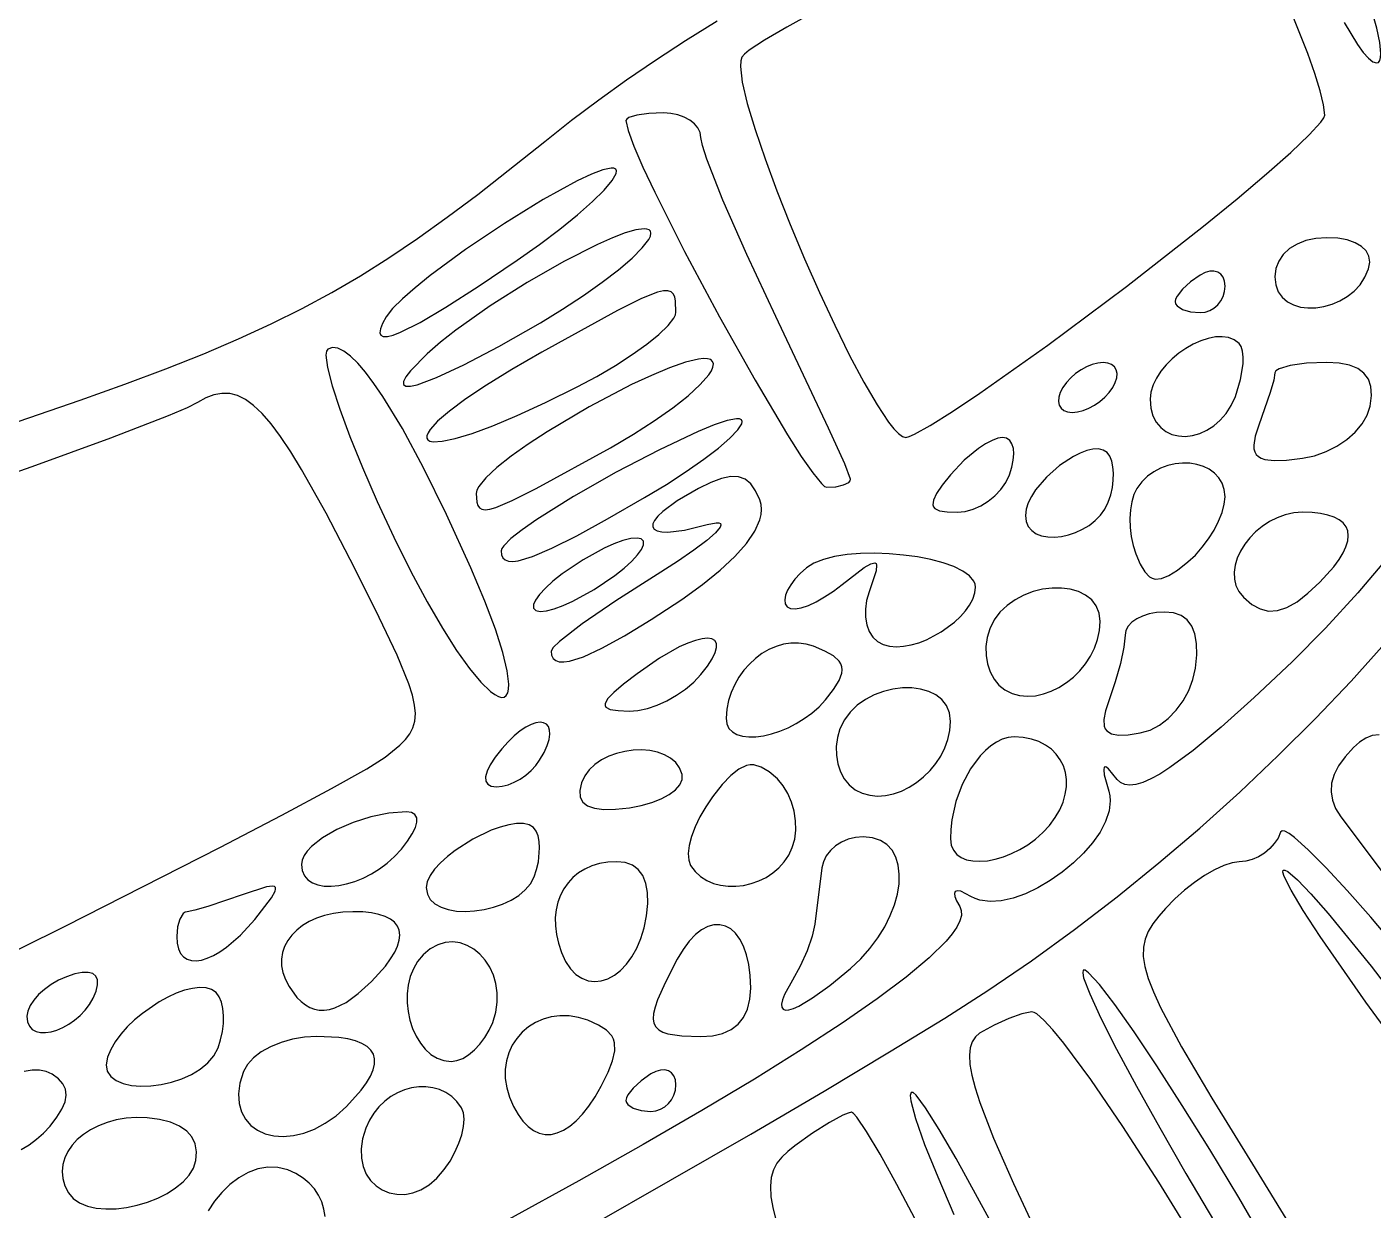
# Model space of a CAD drawing. Header units: millimetres. Extents: x -4.58 to 1.11, y 0.34 to 8.32.
# Drawn here: x -2.756 to -2.156, y 5.401 to 5.927 of the extents above; entities that cross this region are included whole.
import ezdxf

# ---------------------------------------------------------------- set-up
doc = ezdxf.new("R2010")
doc.units = ezdxf.units.MM

msp = doc.modelspace()

# ---------------------------------------------------------------- linework, layer by layer
at = {"flags": 128}
for points in [[(-2.404953, 5.933861), (-2.417344, 5.927047), (-2.427182, 5.921267), (-2.43398, 5.916757), (-2.436086, 5.915051), (-2.43725, 5.91375), (-2.437826, 5.912061), (-2.437983, 5.909594), (-2.437134, 5.902547), (-2.434893, 5.893046), (-2.431445, 5.881525), (-2.42698, 5.86842), (-2.421684, 5.854169), (-2.415746, 5.839206), (-2.409352, 5.823967), (-2.402692, 5.808889), (-2.395953, 5.794407), (-2.389321, 5.780957), (-2.382986, 5.768975), (-2.377135, 5.758897), (-2.371955, 5.751158), (-2.369676, 5.748303), (-2.367635, 5.746196), (-2.365855, 5.744891), (-2.364361, 5.744444), (-2.362872, 5.744793), (-2.360527, 5.745815), (-2.353469, 5.749744), (-2.343591, 5.755955), (-2.331297, 5.764174), (-2.30107, 5.78553), (-2.266014, 5.811611)], [(-2.266014, 5.811611), (-2.231754, 5.838405), (-2.21677, 5.850654), (-2.203698, 5.86172), (-2.192901, 5.871292), (-2.18474, 5.879054), (-2.179579, 5.884696), (-2.178236, 5.886623), (-2.177778, 5.887903), (-2.178318, 5.892479), (-2.179854, 5.89876), (-2.182257, 5.906468), (-2.185402, 5.915328), (-2.193405, 5.935401)], [(-2.169153, 5.929184), (-2.163274, 5.919361), (-2.160709, 5.915813), (-2.15842, 5.913228), (-2.156427, 5.911647), (-2.15475, 5.911111), (-2.153897, 5.911385), (-2.153298, 5.912188), (-2.152945, 5.913494), (-2.152832, 5.915276), (-2.1533, 5.920157), (-2.154648, 5.926615), (-2.156821, 5.934433)], [(-2.777778, 5.745236), (-2.73189, 5.760951), (-2.711932, 5.768124), (-2.693667, 5.774996), (-2.676871, 5.781682), (-2.66132, 5.788298), (-2.64679, 5.79496), (-2.633057, 5.801785), (-2.619899, 5.808887), (-2.60709, 5.816383), (-2.594407, 5.824389), (-2.581627, 5.833021), (-2.568526, 5.842395), (-2.554879, 5.852626), (-2.525056, 5.876125), (-2.513083, 5.88558), (-2.500985, 5.894719), (-2.48861, 5.903626), (-2.475803, 5.912384), (-2.462413, 5.921079), (-2.448286, 5.929793)], [(-2.388889, 5.725806), (-2.391519, 5.732628), (-2.398681, 5.748554), (-2.422222, 5.798208), (-2.435165, 5.825788), (-2.445764, 5.850014), (-2.452925, 5.868271), (-2.454875, 5.874344), (-2.455556, 5.877944), (-2.455896, 5.880141), (-2.456871, 5.882192), (-2.458412, 5.88405), (-2.460451, 5.885672), (-2.46292, 5.887012), (-2.465751, 5.888025), (-2.468874, 5.888665), (-2.472222, 5.888889), (-2.478694, 5.888616), (-2.483993, 5.887875), (-2.487574, 5.88678), (-2.488549, 5.886135), (-2.488889, 5.885444), (-2.487976, 5.881119), (-2.485389, 5.874088), (-2.481352, 5.864765), (-2.47609, 5.85356), (-2.462797, 5.827153), (-2.447312, 5.798161), (-2.43144, 5.769879), (-2.416983, 5.745599), (-2.410848, 5.735989), (-2.405744, 5.728615), (-2.401895, 5.723889), (-2.400512, 5.722648), (-2.399528, 5.722222), (-2.395399, 5.722505), (-2.392016, 5.723274), (-2.389729, 5.724414), (-2.389106, 5.725085), (-2.388889, 5.725806)], [(-2.537333, 5.823292), (-2.527414, 5.830326), (-2.518402, 5.837132), (-2.510476, 5.843542), (-2.503818, 5.849391), (-2.498607, 5.85451), (-2.495023, 5.858735), (-2.493247, 5.861898), (-2.493093, 5.86303), (-2.493458, 5.863833), (-2.49427, 5.864241), (-2.495518, 5.864308), (-2.499206, 5.863494), (-2.504299, 5.861537), (-2.51057, 5.858582), (-2.525743, 5.850261), (-2.542922, 5.839691), (-2.5603, 5.828034), (-2.576074, 5.816451), (-2.582794, 5.81105), (-2.588436, 5.806103), (-2.592775, 5.801756), (-2.595583, 5.798153), (-2.597259, 5.795178), (-2.598232, 5.792807), (-2.598501, 5.791039), (-2.598066, 5.789876), (-2.596924, 5.789317), (-2.595074, 5.789365), (-2.592515, 5.790019), (-2.589245, 5.79128), (-2.580567, 5.795624), (-2.569031, 5.802405), (-2.554623, 5.811625), (-2.537333, 5.823292)], [(-2.526972, 5.7955), (-2.51709, 5.801512), (-2.507872, 5.807555), (-2.499517, 5.813465), (-2.492229, 5.819078), (-2.486209, 5.824231), (-2.48166, 5.82876), (-2.478782, 5.832501), (-2.478033, 5.834026), (-2.477778, 5.835292), (-2.47798, 5.836198), (-2.478573, 5.836829), (-2.479536, 5.837194), (-2.48085, 5.837305), (-2.484447, 5.836808), (-2.489201, 5.835426), (-2.49495, 5.833245), (-2.501531, 5.830354), (-2.51654, 5.82279), (-2.532928, 5.813434), (-2.549397, 5.802985), (-2.564646, 5.792144), (-2.571406, 5.786795), (-2.577375, 5.781611), (-2.584812, 5.774111), (-2.58689, 5.771398), (-2.587908, 5.769365), (-2.587893, 5.768007), (-2.58687, 5.767315), (-2.584867, 5.767284), (-2.581908, 5.767905), (-2.573229, 5.771075), (-2.561041, 5.776769), (-2.545553, 5.78493), (-2.526972, 5.7955)], [(-2.158333, 5.819444), (-2.157791, 5.822378), (-2.158169, 5.825048), (-2.159417, 5.827416), (-2.161481, 5.829441), (-2.164308, 5.831085), (-2.167847, 5.832308), (-2.172044, 5.83307), (-2.176847, 5.833333), (-2.181762, 5.833005), (-2.186225, 5.83205), (-2.190173, 5.830518), (-2.193543, 5.828455), (-2.196274, 5.825909), (-2.198302, 5.822927), (-2.199565, 5.819557), (-2.2, 5.815847), (-2.199609, 5.812292), (-2.198497, 5.809278), (-2.196755, 5.806796), (-2.194474, 5.804839), (-2.191746, 5.803399), (-2.188662, 5.802469), (-2.185314, 5.80204), (-2.181792, 5.802104), (-2.178188, 5.802654), (-2.174593, 5.803682), (-2.171099, 5.80518), (-2.167797, 5.80714), (-2.164778, 5.809554), (-2.162133, 5.812415), (-2.159955, 5.815714), (-2.158333, 5.819444)], [(-2.222222, 5.811764), (-2.222449, 5.813988), (-2.223099, 5.815792), (-2.224127, 5.817155), (-2.225486, 5.818059), (-2.227132, 5.818482), (-2.229019, 5.818405), (-2.231101, 5.817806), (-2.233333, 5.816667), (-2.237648, 5.813612), (-2.241181, 5.810372), (-2.243568, 5.807335), (-2.244218, 5.806014), (-2.244444, 5.804889), (-2.244218, 5.803905), (-2.243568, 5.802988), (-2.241181, 5.801434), (-2.237648, 5.800385), (-2.233333, 5.8), (-2.231101, 5.80024), (-2.229019, 5.800928), (-2.227132, 5.802016), (-2.225486, 5.803455), (-2.224127, 5.805197), (-2.223099, 5.807195), (-2.222449, 5.8094), (-2.222222, 5.811764)], [(-2.510667, 5.766889), (-2.50183, 5.771621), (-2.493585, 5.776464), (-2.486112, 5.781283), (-2.479594, 5.785941), (-2.474209, 5.7903), (-2.470139, 5.794225), (-2.467565, 5.797578), (-2.466895, 5.798997), (-2.466667, 5.800222), (-2.466856, 5.80511), (-2.467213, 5.806947), (-2.46785, 5.808346), (-2.468847, 5.809284), (-2.470284, 5.809738), (-2.472241, 5.809683), (-2.474797, 5.809095), (-2.482025, 5.806229), (-2.492606, 5.800947), (-2.526375, 5.782375), (-2.539727, 5.774684), (-2.551004, 5.767728), (-2.560242, 5.761542), (-2.567475, 5.75616), (-2.572739, 5.751617), (-2.576068, 5.747948), (-2.577018, 5.746451), (-2.577497, 5.745186), (-2.577511, 5.744156), (-2.577063, 5.743366), (-2.576157, 5.742821), (-2.574798, 5.742524), (-2.570739, 5.742693), (-2.564921, 5.743909), (-2.557379, 5.746205), (-2.548147, 5.749617), (-2.537261, 5.754178), (-2.524756, 5.759924), (-2.510667, 5.766889)], [(-2.217597, 5.762694), (-2.215294, 5.770206), (-2.214212, 5.77716), (-2.214146, 5.780185), (-2.214406, 5.78278), (-2.214998, 5.784848), (-2.215931, 5.786292), (-2.218078, 5.7879), (-2.2206, 5.788881), (-2.223425, 5.789277), (-2.226481, 5.789134), (-2.2297, 5.788496), (-2.233009, 5.787406), (-2.236339, 5.78591), (-2.239618, 5.784052), (-2.242776, 5.781876), (-2.245743, 5.779426), (-2.248446, 5.776746), (-2.250817, 5.773882), (-2.252784, 5.770876), (-2.254277, 5.767774), (-2.255224, 5.76462), (-2.255556, 5.761458), (-2.255226, 5.75747), (-2.254287, 5.754035), (-2.25281, 5.75115), (-2.250867, 5.748814), (-2.248531, 5.747023), (-2.245874, 5.745776), (-2.24297, 5.745071), (-2.239889, 5.744905), (-2.236705, 5.745275), (-2.233489, 5.746179), (-2.230315, 5.747615), (-2.227255, 5.749581), (-2.22438, 5.752075), (-2.221764, 5.755093), (-2.219479, 5.758633), (-2.217597, 5.762694)], [(-2.557944, 5.686319), (-2.568786, 5.710107), (-2.578982, 5.730849), (-2.588444, 5.748408), (-2.597082, 5.762648), (-2.601064, 5.76848), (-2.604807, 5.773432), (-2.6083, 5.777487), (-2.611532, 5.780626), (-2.614492, 5.782834), (-2.617168, 5.784092), (-2.619549, 5.784385), (-2.621625, 5.783694), (-2.622254, 5.782779), (-2.622483, 5.781089), (-2.621804, 5.775554), (-2.61971, 5.767432), (-2.616321, 5.757068), (-2.611758, 5.744804), (-2.606143, 5.730985), (-2.599595, 5.715955), (-2.592236, 5.700056), (-2.58467, 5.684759), (-2.577435, 5.67123), (-2.570614, 5.659503), (-2.564292, 5.64961), (-2.558553, 5.641587), (-2.553481, 5.635466), (-2.54916, 5.631282), (-2.547307, 5.629927), (-2.545674, 5.629068), (-2.54427, 5.62871), (-2.543107, 5.628857), (-2.542195, 5.629514), (-2.541544, 5.630684), (-2.541164, 5.632372), (-2.541068, 5.634582), (-2.541763, 5.640585), (-2.543715, 5.648726), (-2.547006, 5.65904), (-2.551721, 5.67156), (-2.557944, 5.686319)], [(-2.495792, 5.739861), (-2.48558, 5.745836), (-2.476288, 5.751789), (-2.468102, 5.757565), (-2.46121, 5.763005), (-2.455797, 5.767953), (-2.452051, 5.77225), (-2.450862, 5.774105), (-2.450159, 5.775739), (-2.449965, 5.777132), (-2.450306, 5.778264), (-2.451172, 5.779049), (-2.452545, 5.77947), (-2.454389, 5.779545), (-2.45667, 5.779295), (-2.462401, 5.777897), (-2.469458, 5.775432), (-2.47756, 5.772055), (-2.486427, 5.767925), (-2.505337, 5.758024), (-2.523946, 5.746982), (-2.532437, 5.741424), (-2.540013, 5.736049), (-2.546392, 5.731014), (-2.551296, 5.726476), (-2.554444, 5.72259), (-2.555272, 5.720941), (-2.555556, 5.719514), (-2.555301, 5.715559), (-2.554874, 5.714116), (-2.554149, 5.713064), (-2.553055, 5.712427), (-2.551518, 5.712229), (-2.549465, 5.712495), (-2.546825, 5.71325), (-2.539488, 5.716326), (-2.528925, 5.721655), (-2.495792, 5.739861)], [(-2.272222, 5.766667), (-2.27107, 5.768899), (-2.270433, 5.770981), (-2.270295, 5.772868), (-2.270639, 5.774514), (-2.271446, 5.775873), (-2.272699, 5.776901), (-2.27438, 5.777551), (-2.276472, 5.777778), (-2.278844, 5.777551), (-2.281327, 5.776901), (-2.283848, 5.775873), (-2.286333, 5.774514), (-2.288709, 5.772868), (-2.290902, 5.770981), (-2.292838, 5.768899), (-2.294444, 5.766667), (-2.295597, 5.764435), (-2.296234, 5.762352), (-2.296371, 5.760465), (-2.296028, 5.758819), (-2.295221, 5.75746), (-2.293968, 5.756432), (-2.292287, 5.755782), (-2.290194, 5.755556), (-2.287823, 5.755782), (-2.285339, 5.756432), (-2.282818, 5.75746), (-2.280333, 5.758819), (-2.277958, 5.760465), (-2.275765, 5.762352), (-2.273828, 5.764435), (-2.272222, 5.766667)], [(-2.157625, 5.758333), (-2.157068, 5.763033), (-2.157326, 5.767049), (-2.158415, 5.7704), (-2.160354, 5.773102), (-2.16316, 5.775174), (-2.166852, 5.776632), (-2.171445, 5.777494), (-2.176958, 5.777778), (-2.185908, 5.77741), (-2.193234, 5.77641), (-2.198183, 5.77493), (-2.19953, 5.774059), (-2.2, 5.773125), (-2.200563, 5.769856), (-2.202094, 5.764392), (-2.207125, 5.749931), (-2.20876, 5.74497), (-2.209403, 5.741025), (-2.209326, 5.739414), (-2.20897, 5.738033), (-2.208325, 5.736874), (-2.20738, 5.735929), (-2.206125, 5.73519), (-2.20455, 5.73465), (-2.200396, 5.734132), (-2.194838, 5.734311), (-2.187792, 5.735125), (-2.1824, 5.736278), (-2.177225, 5.73812), (-2.172389, 5.740558), (-2.168016, 5.743495), (-2.164229, 5.746836), (-2.161153, 5.750486), (-2.15891, 5.754351), (-2.157625, 5.758333)], [(-2.817972, 5.4875), (-2.738178, 5.527058), (-2.669734, 5.561852), (-2.642045, 5.576288), (-2.619923, 5.588123), (-2.604281, 5.596887), (-2.596028, 5.602111), (-2.589554, 5.607457), (-2.587078, 5.609972), (-2.585133, 5.612526), (-2.583737, 5.615229), (-2.582908, 5.61819), (-2.582663, 5.621519), (-2.583019, 5.625325), (-2.583995, 5.629716), (-2.585609, 5.634802), (-2.590819, 5.647496), (-2.598791, 5.66428), (-2.609667, 5.686028), (-2.622411, 5.710659), (-2.633276, 5.730113), (-2.638118, 5.73802), (-2.642629, 5.74478), (-2.646854, 5.75044), (-2.65084, 5.75505), (-2.654633, 5.758658), (-2.658278, 5.761314), (-2.661822, 5.763064), (-2.665311, 5.763959), (-2.668791, 5.764048), (-2.672309, 5.763378), (-2.675909, 5.761998), (-2.679639, 5.759958), (-2.684301, 5.757641), (-2.692633, 5.754107), (-2.718437, 5.744094), (-2.753315, 5.731326), (-2.793528, 5.717208)], [(-2.480653, 5.717639), (-2.470917, 5.723538), (-2.462069, 5.729275), (-2.454284, 5.734707), (-2.44774, 5.739693), (-2.442613, 5.744089), (-2.439082, 5.747754), (-2.437324, 5.750545), (-2.437164, 5.751568), (-2.437514, 5.752319), (-2.438351, 5.752709), (-2.439708, 5.75276), (-2.443839, 5.751925), (-2.44962, 5.749971), (-2.456765, 5.747054), (-2.473996, 5.738961), (-2.49324, 5.728896), (-2.5122, 5.718112), (-2.528584, 5.707862), (-2.535093, 5.703329), (-2.540097, 5.699398), (-2.54331, 5.696227), (-2.544155, 5.694975), (-2.544444, 5.693972), (-2.544255, 5.692231), (-2.543669, 5.690878), (-2.542665, 5.689923), (-2.541217, 5.689373), (-2.539303, 5.689238), (-2.536898, 5.689527), (-2.530523, 5.69141), (-2.5219, 5.695092), (-2.510841, 5.700644), (-2.497155, 5.708136), (-2.480653, 5.717639)], [(-2.318208, 5.727778), (-2.317112, 5.731126), (-2.316462, 5.734249), (-2.316245, 5.73708), (-2.316448, 5.739549), (-2.317058, 5.741588), (-2.318064, 5.743129), (-2.319451, 5.744104), (-2.321208, 5.744444), (-2.323378, 5.744104), (-2.325948, 5.743129), (-2.328824, 5.741588), (-2.33191, 5.739549), (-2.338329, 5.734249), (-2.344444, 5.727778), (-2.348111, 5.723166), (-2.350653, 5.719449), (-2.352055, 5.716541), (-2.352302, 5.714356), (-2.351987, 5.713507), (-2.351378, 5.712807), (-2.349269, 5.711807), (-2.345958, 5.711271), (-2.341431, 5.711111), (-2.337921, 5.711451), (-2.334394, 5.712426), (-2.330944, 5.713968), (-2.327668, 5.716007), (-2.324661, 5.718476), (-2.322018, 5.721306), (-2.319836, 5.72443), (-2.318208, 5.727778)], [(-2.274181, 5.715569), (-2.273112, 5.718833), (-2.272373, 5.722136), (-2.271961, 5.725387), (-2.271875, 5.728497), (-2.272112, 5.731373), (-2.272669, 5.733925), (-2.273544, 5.736062), (-2.274736, 5.737694), (-2.276438, 5.738826), (-2.278552, 5.739315), (-2.281007, 5.739216), (-2.28373, 5.738586), (-2.28665, 5.737479), (-2.289694, 5.735952), (-2.295866, 5.731858), (-2.301671, 5.726746), (-2.306531, 5.721062), (-2.308427, 5.718143), (-2.30987, 5.715248), (-2.310789, 5.712432), (-2.311111, 5.70975), (-2.310768, 5.707009), (-2.30979, 5.70474), (-2.308259, 5.702932), (-2.306253, 5.701571), (-2.303852, 5.700646), (-2.301136, 5.700142), (-2.298185, 5.700049), (-2.295078, 5.700352), (-2.291895, 5.701041), (-2.288716, 5.702101), (-2.28562, 5.703521), (-2.282687, 5.705287), (-2.279997, 5.707388), (-2.27763, 5.70981), (-2.275664, 5.712542), (-2.274181, 5.715569)], [(-2.222222, 5.718028), (-2.222548, 5.721208), (-2.223478, 5.724024), (-2.224944, 5.72647), (-2.226878, 5.72854), (-2.22921, 5.730227), (-2.231871, 5.731525), (-2.234793, 5.732427), (-2.237906, 5.732927), (-2.241142, 5.733019), (-2.244432, 5.732695), (-2.247707, 5.73195), (-2.250898, 5.730778), (-2.253936, 5.729171), (-2.256752, 5.727123), (-2.259278, 5.724629), (-2.261444, 5.721681), (-2.262754, 5.718987), (-2.263712, 5.715789), (-2.264317, 5.712205), (-2.264566, 5.708354), (-2.264457, 5.704354), (-2.263987, 5.700325), (-2.263155, 5.696385), (-2.261958, 5.692653), (-2.259962, 5.688005), (-2.257939, 5.684592), (-2.255774, 5.682394), (-2.254601, 5.681744), (-2.253349, 5.681392), (-2.25055, 5.68157), (-2.247261, 5.682907), (-2.243366, 5.685385), (-2.23875, 5.688986), (-2.235432, 5.692057), (-2.232336, 5.695526), (-2.229529, 5.699272), (-2.22708, 5.703179), (-2.225057, 5.707126), (-2.223527, 5.710996), (-2.22256, 5.714669), (-2.222222, 5.718028)], [(-2.464083, 5.672347), (-2.454867, 5.678955), (-2.446977, 5.685335), (-2.440447, 5.691448), (-2.435307, 5.697252), (-2.43159, 5.702708), (-2.429327, 5.707775), (-2.428751, 5.71015), (-2.428551, 5.712414), (-2.428729, 5.71456), (-2.429292, 5.716583), (-2.431173, 5.720695), (-2.433323, 5.723781), (-2.435827, 5.725857), (-2.438771, 5.726938), (-2.442241, 5.727039), (-2.446323, 5.726177), (-2.451103, 5.724367), (-2.456667, 5.721625), (-2.466032, 5.716147), (-2.472516, 5.711388), (-2.474688, 5.709321), (-2.476152, 5.707485), (-2.476912, 5.705897), (-2.476972, 5.704575), (-2.476338, 5.703534), (-2.475012, 5.702794), (-2.472999, 5.70237), (-2.470303, 5.702279), (-2.462881, 5.703168), (-2.452778, 5.705597), (-2.44872, 5.706422), (-2.447497, 5.706377), (-2.446797, 5.706041), (-2.446608, 5.705426), (-2.446918, 5.704544), (-2.448993, 5.702021), (-2.45293, 5.698563), (-2.458637, 5.694261), (-2.466024, 5.689205), (-2.475, 5.683486), (-2.493336, 5.671762), (-2.508351, 5.661418), (-2.518496, 5.653578), (-2.521258, 5.650946), (-2.522222, 5.649361), (-2.521997, 5.647509), (-2.521319, 5.646095), (-2.520189, 5.645118), (-2.518607, 5.64458), (-2.516571, 5.644479), (-2.514081, 5.644816), (-2.507736, 5.646807), (-2.499569, 5.650554), (-2.489574, 5.656058), (-2.477747, 5.663322), (-2.464083, 5.672347)], [(-2.18, 5.68), (-2.1738, 5.68688), (-2.171477, 5.69004), (-2.169671, 5.693006), (-2.168379, 5.69577), (-2.167601, 5.698328), (-2.167333, 5.700671), (-2.167576, 5.702795), (-2.168328, 5.704693), (-2.169586, 5.706358), (-2.17135, 5.707784), (-2.173617, 5.708965), (-2.176387, 5.709894), (-2.179657, 5.710566), (-2.183427, 5.710974), (-2.187694, 5.711111), (-2.191606, 5.710823), (-2.195398, 5.709997), (-2.199032, 5.708687), (-2.202467, 5.706952), (-2.205666, 5.704846), (-2.208589, 5.702427), (-2.211197, 5.699749), (-2.213451, 5.69687), (-2.215312, 5.693845), (-2.21674, 5.69073), (-2.217697, 5.687582), (-2.218144, 5.684457), (-2.21804, 5.68141), (-2.217348, 5.678499), (-2.216028, 5.675779), (-2.214042, 5.673306), (-2.210335, 5.670131), (-2.206615, 5.668074), (-2.20281, 5.66715), (-2.198849, 5.667372), (-2.194659, 5.668753), (-2.190169, 5.671309), (-2.185306, 5.675054), (-2.18, 5.68)], [(-2.493792, 5.682972), (-2.489699, 5.686256), (-2.486345, 5.689334), (-2.48377, 5.692137), (-2.482014, 5.694597), (-2.481117, 5.696646), (-2.48112, 5.698214), (-2.482063, 5.699235), (-2.483986, 5.699639), (-2.48679, 5.699377), (-2.490257, 5.698489), (-2.49425, 5.697041), (-2.498632, 5.695097), (-2.508017, 5.689987), (-2.517319, 5.683681), (-2.521412, 5.680396), (-2.524766, 5.677319), (-2.527341, 5.674516), (-2.529097, 5.672056), (-2.529994, 5.670007), (-2.529991, 5.668438), (-2.529048, 5.667418), (-2.527125, 5.667014), (-2.524321, 5.667276), (-2.520854, 5.668164), (-2.516861, 5.669612), (-2.512479, 5.671556), (-2.503094, 5.676666), (-2.493792, 5.682972)], [(-2.149167, 5.691726), (-2.163038, 5.675319), (-2.177442, 5.659586), (-2.192333, 5.644611), (-2.209263, 5.628611), (-2.223907, 5.615467), (-2.236382, 5.6051), (-2.2468, 5.597434), (-2.251274, 5.59459), (-2.255277, 5.592392), (-2.258822, 5.590831), (-2.261925, 5.589896), (-2.2646, 5.589579), (-2.26686, 5.58987), (-2.26872, 5.590759), (-2.270194, 5.592236), (-2.274081, 5.596939), (-2.275285, 5.597785), (-2.275997, 5.597627), (-2.276217, 5.596464), (-2.275948, 5.594297), (-2.273944, 5.586944), (-2.273457, 5.584867), (-2.27328, 5.582711), (-2.273796, 5.57821), (-2.275369, 5.573535), (-2.277875, 5.568781), (-2.281188, 5.564045), (-2.285185, 5.559419), (-2.289741, 5.554999), (-2.294731, 5.55088), (-2.300031, 5.547157), (-2.305517, 5.543924), (-2.311064, 5.541277), (-2.316548, 5.53931), (-2.321844, 5.538117), (-2.326828, 5.537795), (-2.331375, 5.538437), (-2.333446, 5.53915), (-2.335361, 5.540139), (-2.339896, 5.542391), (-2.341372, 5.542645), (-2.342304, 5.542333), (-2.342678, 5.541467), (-2.34248, 5.540057), (-2.341699, 5.538115), (-2.340319, 5.535653), (-2.339612, 5.533798), (-2.339597, 5.531652), (-2.340272, 5.529216), (-2.341635, 5.526491), (-2.343683, 5.523479), (-2.346416, 5.520181), (-2.353922, 5.512733), (-2.364135, 5.504158), (-2.377037, 5.494469), (-2.39261, 5.483676), (-2.410837, 5.471792), (-2.431698, 5.458826), (-2.455177, 5.444791), (-2.481254, 5.429698), (-2.509913, 5.413559), (-2.541135, 5.396384)], [(-2.333333, 5.677833), (-2.333506, 5.679142), (-2.334013, 5.680405), (-2.335949, 5.682785), (-2.338987, 5.684957), (-2.342972, 5.686903), (-2.347752, 5.688606), (-2.35317, 5.690048), (-2.359074, 5.691213), (-2.365309, 5.692082), (-2.371721, 5.692638), (-2.378155, 5.692864), (-2.384457, 5.692743), (-2.390474, 5.692257), (-2.39605, 5.691389), (-2.401033, 5.690122), (-2.405266, 5.688438), (-2.408597, 5.686319), (-2.41133, 5.683853), (-2.41366, 5.681333), (-2.415552, 5.678831), (-2.41697, 5.676417), (-2.417881, 5.674162), (-2.418248, 5.672136), (-2.418035, 5.67041), (-2.417208, 5.669056), (-2.415704, 5.668255), (-2.413549, 5.668119), (-2.410846, 5.668606), (-2.407694, 5.669675), (-2.404197, 5.671287), (-2.400454, 5.673401), (-2.396568, 5.675976), (-2.392639, 5.678972), (-2.382861, 5.686497), (-2.379889, 5.688235), (-2.378075, 5.68859), (-2.377574, 5.688242), (-2.37733, 5.687539), (-2.377567, 5.685058), (-2.380625, 5.675708), (-2.381769, 5.671844), (-2.382312, 5.668054), (-2.38228, 5.664434), (-2.381698, 5.661078), (-2.380591, 5.658083), (-2.378984, 5.655542), (-2.376904, 5.653552), (-2.374375, 5.652208), (-2.371575, 5.651498), (-2.368536, 5.651264), (-2.365317, 5.651472), (-2.361974, 5.652083), (-2.358566, 5.653064), (-2.355151, 5.654376), (-2.348531, 5.657854), (-2.342576, 5.662228), (-2.339993, 5.66466), (-2.33775, 5.667208), (-2.335905, 5.669836), (-2.334515, 5.672507), (-2.333638, 5.675184), (-2.333333, 5.677833)], [(-2.277778, 5.662472), (-2.278236, 5.66626), (-2.279541, 5.669484), (-2.281584, 5.672149), (-2.284261, 5.674263), (-2.287464, 5.675834), (-2.291087, 5.676867), (-2.295022, 5.677371), (-2.299165, 5.677352), (-2.303408, 5.676818), (-2.307644, 5.675774), (-2.311767, 5.674229), (-2.31567, 5.672189), (-2.319248, 5.669661), (-2.322393, 5.666653), (-2.324998, 5.663171), (-2.326958, 5.659222), (-2.328106, 5.655318), (-2.328628, 5.651337), (-2.328554, 5.64739), (-2.32791, 5.643589), (-2.326724, 5.640044), (-2.325025, 5.636869), (-2.322839, 5.634173), (-2.320194, 5.632069), (-2.317017, 5.630502), (-2.313666, 5.629572), (-2.310194, 5.629241), (-2.306653, 5.629472), (-2.303094, 5.630228), (-2.299571, 5.631472), (-2.296136, 5.633165), (-2.29284, 5.635271), (-2.289737, 5.637752), (-2.286877, 5.64057), (-2.284315, 5.643688), (-2.282101, 5.647069), (-2.280288, 5.650676), (-2.278928, 5.65447), (-2.278074, 5.658415), (-2.277778, 5.662472)], [(-2.235333, 5.641778), (-2.234768, 5.647644), (-2.234855, 5.652715), (-2.235597, 5.656995), (-2.236997, 5.660488), (-2.239056, 5.663197), (-2.241779, 5.665127), (-2.245166, 5.666283), (-2.249222, 5.666667), (-2.252727, 5.666458), (-2.255997, 5.665861), (-2.258959, 5.664916), (-2.261543, 5.663667), (-2.263678, 5.662154), (-2.265291, 5.660421), (-2.266311, 5.658508), (-2.266667, 5.656458), (-2.267232, 5.651022), (-2.268773, 5.643762), (-2.271055, 5.635624), (-2.273847, 5.627556), (-2.275453, 5.622753), (-2.276189, 5.618889), (-2.276013, 5.615917), (-2.275569, 5.614752), (-2.274882, 5.613793), (-2.272754, 5.612472), (-2.269586, 5.611909), (-2.265335, 5.612058), (-2.259958, 5.612875), (-2.255616, 5.614192), (-2.251443, 5.616389), (-2.247535, 5.619355), (-2.24399, 5.622977), (-2.240901, 5.627143), (-2.238365, 5.63174), (-2.236477, 5.636656), (-2.235333, 5.641778)], [(-2.861111, 5.197458), (-2.577778, 5.352847), (-2.50477, 5.393414), (-2.433299, 5.434349), (-2.400703, 5.453463), (-2.371567, 5.47088), (-2.346917, 5.486003), (-2.327778, 5.498236), (-2.308403, 5.511447), (-2.289202, 5.525366), (-2.27025, 5.539912), (-2.251626, 5.555008), (-2.233406, 5.570574), (-2.215668, 5.586531), (-2.19849, 5.6028), (-2.181948, 5.6193), (-2.16612, 5.635954), (-2.151083, 5.652682)], [(-2.455556, 5.638889), (-2.452644, 5.642646), (-2.450534, 5.645908), (-2.449188, 5.648673), (-2.448568, 5.650941), (-2.448637, 5.652712), (-2.449356, 5.653985), (-2.450687, 5.65476), (-2.452594, 5.655036), (-2.455037, 5.654813), (-2.457979, 5.654091), (-2.461382, 5.652868), (-2.465208, 5.651145), (-2.473978, 5.646194), (-2.483986, 5.639236), (-2.489963, 5.634596), (-2.494314, 5.63089), (-2.497061, 5.628015), (-2.498224, 5.625872), (-2.498219, 5.625042), (-2.497825, 5.624357), (-2.495887, 5.623369), (-2.492428, 5.622807), (-2.487472, 5.622569), (-2.483558, 5.622839), (-2.47936, 5.623748), (-2.47501, 5.625231), (-2.470639, 5.627219), (-2.466377, 5.629646), (-2.462355, 5.632444), (-2.458704, 5.635548), (-2.455556, 5.638889)], [(-2.400111, 5.627639), (-2.396502, 5.63228), (-2.394059, 5.636201), (-2.39281, 5.639525), (-2.392641, 5.641002), (-2.392781, 5.642375), (-2.393233, 5.64366), (-2.394001, 5.644873), (-2.396498, 5.647143), (-2.400298, 5.649306), (-2.405431, 5.651486), (-2.408741, 5.652468), (-2.412098, 5.652917), (-2.415466, 5.652861), (-2.418809, 5.652331), (-2.422093, 5.651355), (-2.425283, 5.649961), (-2.428344, 5.648179), (-2.43124, 5.646038), (-2.433936, 5.643567), (-2.436398, 5.640794), (-2.43859, 5.637748), (-2.440477, 5.634459), (-2.442025, 5.630955), (-2.443198, 5.627265), (-2.44396, 5.623419), (-2.444278, 5.619444), (-2.443986, 5.616945), (-2.443048, 5.614905), (-2.441531, 5.613314), (-2.439504, 5.612158), (-2.437033, 5.611425), (-2.434189, 5.611102), (-2.431037, 5.611176), (-2.427648, 5.611635), (-2.424087, 5.612466), (-2.420425, 5.613657), (-2.416728, 5.615194), (-2.413065, 5.617066), (-2.409504, 5.619258), (-2.406112, 5.62176), (-2.402959, 5.624558), (-2.400111, 5.627639)], [(-2.344444, 5.618028), (-2.344903, 5.621816), (-2.346207, 5.625039), (-2.348251, 5.627704), (-2.350928, 5.629819), (-2.354131, 5.631389), (-2.357753, 5.632423), (-2.361689, 5.632927), (-2.365832, 5.632908), (-2.370074, 5.632373), (-2.37431, 5.63133), (-2.378433, 5.629785), (-2.382337, 5.627745), (-2.385915, 5.625217), (-2.389059, 5.622209), (-2.391665, 5.618726), (-2.393625, 5.614778), (-2.394772, 5.610874), (-2.395295, 5.606893), (-2.39522, 5.602946), (-2.394576, 5.599144), (-2.393391, 5.5956), (-2.391691, 5.592424), (-2.389506, 5.589729), (-2.386861, 5.587625), (-2.383684, 5.586058), (-2.380333, 5.585127), (-2.376861, 5.584796), (-2.373319, 5.585028), (-2.369761, 5.585784), (-2.366238, 5.587027), (-2.362803, 5.588721), (-2.359507, 5.590826), (-2.356403, 5.593307), (-2.353544, 5.596125), (-2.350981, 5.599244), (-2.348767, 5.602625), (-2.346954, 5.606231), (-2.345595, 5.610026), (-2.344741, 5.61397), (-2.344444, 5.618028)], [(-2.527319, 5.600736), (-2.525371, 5.604183), (-2.523987, 5.607262), (-2.523133, 5.609963), (-2.522773, 5.612275), (-2.522872, 5.614186), (-2.523395, 5.615688), (-2.524307, 5.616769), (-2.525573, 5.617418), (-2.527157, 5.617626), (-2.529025, 5.617381), (-2.531142, 5.616673), (-2.533472, 5.615492), (-2.53598, 5.613826), (-2.538631, 5.611666), (-2.54139, 5.609001), (-2.544222, 5.605819), (-2.547137, 5.602061), (-2.549306, 5.598721), (-2.550726, 5.595824), (-2.551392, 5.593396), (-2.551303, 5.591463), (-2.550453, 5.59005), (-2.548839, 5.589183), (-2.546458, 5.588889), (-2.543935, 5.589131), (-2.541292, 5.589824), (-2.538608, 5.59092), (-2.535962, 5.59237), (-2.533431, 5.594125), (-2.531095, 5.596137), (-2.529032, 5.598357), (-2.527319, 5.600736)], [(-2.300403, 5.571736), (-2.297841, 5.575179), (-2.295818, 5.578656), (-2.294319, 5.582131), (-2.29333, 5.58557), (-2.292838, 5.588937), (-2.292828, 5.592196), (-2.293286, 5.595313), (-2.294198, 5.598252), (-2.29555, 5.600977), (-2.297327, 5.603454), (-2.299516, 5.605646), (-2.302102, 5.607519), (-2.305072, 5.609038), (-2.30841, 5.610166), (-2.312104, 5.610869), (-2.316139, 5.611111), (-2.318764, 5.610848), (-2.321375, 5.610083), (-2.32395, 5.608848), (-2.326468, 5.60718), (-2.328908, 5.605111), (-2.331247, 5.602677), (-2.335542, 5.596847), (-2.33918, 5.589966), (-2.34199, 5.582306), (-2.343802, 5.574143), (-2.34428, 5.569958), (-2.344444, 5.56575), (-2.344114, 5.562995), (-2.343163, 5.560697), (-2.341657, 5.558848), (-2.339659, 5.557439), (-2.337231, 5.556462), (-2.334439, 5.555908), (-2.331345, 5.555769), (-2.328012, 5.556035), (-2.324505, 5.556698), (-2.320887, 5.55775), (-2.317221, 5.559181), (-2.313571, 5.560984), (-2.310001, 5.56315), (-2.306574, 5.565669), (-2.303353, 5.568534), (-2.300403, 5.571736)], [(-2.153551, 5.612017), (-2.156677, 5.611714), (-2.159565, 5.61063), (-2.162311, 5.608839), (-2.165014, 5.606417), (-2.168762, 5.602287), (-2.171635, 5.598265), (-2.173635, 5.594334), (-2.174766, 5.590481), (-2.175029, 5.586691), (-2.17443, 5.58295), (-2.17297, 5.579243), (-2.170653, 5.575556), (-2.106508, 5.490215)], [(-2.463889, 5.594444), (-2.465004, 5.597295), (-2.466753, 5.5997), (-2.469049, 5.601668), (-2.471803, 5.603205), (-2.474928, 5.604318), (-2.478336, 5.605016), (-2.481939, 5.605305), (-2.485649, 5.605193), (-2.489379, 5.604686), (-2.493039, 5.603793), (-2.496543, 5.602521), (-2.499803, 5.600876), (-2.50273, 5.598867), (-2.505237, 5.5965), (-2.507236, 5.593782), (-2.508639, 5.590722), (-2.509435, 5.587226), (-2.509271, 5.584345), (-2.508134, 5.582075), (-2.506009, 5.580406), (-2.502882, 5.579333), (-2.498738, 5.578847), (-2.493565, 5.578942), (-2.487347, 5.579611), (-2.482133, 5.580584), (-2.477379, 5.581931), (-2.47318, 5.58359), (-2.469634, 5.585502), (-2.466835, 5.587604), (-2.46488, 5.589836), (-2.463866, 5.592136), (-2.463889, 5.594444)], [(-2.414847, 5.561847), (-2.413776, 5.565615), (-2.413303, 5.569649), (-2.413401, 5.573822), (-2.414043, 5.57801), (-2.415202, 5.582088), (-2.416849, 5.585929), (-2.418958, 5.589409), (-2.4215, 5.592403), (-2.4252, 5.59564), (-2.428662, 5.597728), (-2.431993, 5.598637), (-2.433642, 5.598641), (-2.435299, 5.598339), (-2.438685, 5.596802), (-2.442258, 5.593998), (-2.446124, 5.589898), (-2.450389, 5.584472), (-2.453395, 5.580043), (-2.455968, 5.575538), (-2.45807, 5.571081), (-2.45966, 5.566799), (-2.460697, 5.562816), (-2.461143, 5.559257), (-2.460956, 5.556249), (-2.460097, 5.553917), (-2.458072, 5.551219), (-2.455666, 5.548996), (-2.452938, 5.547236), (-2.449947, 5.545929), (-2.446751, 5.545065), (-2.443408, 5.544634), (-2.439978, 5.544625), (-2.436519, 5.545028), (-2.43309, 5.545832), (-2.429749, 5.547028), (-2.426556, 5.548605), (-2.423568, 5.550553), (-2.420845, 5.552862), (-2.418444, 5.55552), (-2.416425, 5.558519), (-2.414847, 5.561847)], [(-2.588889, 5.561111), (-2.586099, 5.564722), (-2.584016, 5.567969), (-2.582643, 5.570816), (-2.581986, 5.573226), (-2.582051, 5.575163), (-2.582842, 5.576592), (-2.584365, 5.577475), (-2.586625, 5.577778), (-2.59449, 5.577191), (-2.602531, 5.575556), (-2.61037, 5.573064), (-2.61763, 5.569903), (-2.623934, 5.566262), (-2.628904, 5.562332), (-2.630771, 5.560318), (-2.632163, 5.558302), (-2.633033, 5.556309), (-2.633333, 5.554361), (-2.633, 5.551616), (-2.632043, 5.549339), (-2.630526, 5.54752), (-2.628512, 5.546148), (-2.626066, 5.545215), (-2.623252, 5.544711), (-2.620132, 5.544626), (-2.616773, 5.54495), (-2.613236, 5.545673), (-2.609586, 5.546787), (-2.605887, 5.54828), (-2.602202, 5.550144), (-2.598597, 5.552369), (-2.595133, 5.554945), (-2.591876, 5.557862), (-2.588889, 5.561111)], [(-2.529736, 5.548903), (-2.528662, 5.552161), (-2.527906, 5.555447), (-2.527347, 5.561747), (-2.527541, 5.56458), (-2.528049, 5.567082), (-2.528869, 5.569164), (-2.53, 5.570736), (-2.531944, 5.57199), (-2.534505, 5.572588), (-2.537581, 5.572586), (-2.541069, 5.572042), (-2.544866, 5.571012), (-2.548871, 5.569555), (-2.557092, 5.565587), (-2.564913, 5.560593), (-2.568417, 5.557855), (-2.571514, 5.555033), (-2.574101, 5.552183), (-2.576075, 5.549363), (-2.577335, 5.54663), (-2.577778, 5.544042), (-2.577312, 5.541145), (-2.575987, 5.538727), (-2.573917, 5.536778), (-2.571211, 5.535286), (-2.567981, 5.534239), (-2.564339, 5.533627), (-2.560395, 5.533437), (-2.556262, 5.53366), (-2.552051, 5.534283), (-2.547873, 5.535294), (-2.543839, 5.536684), (-2.540061, 5.53844), (-2.53665, 5.540551), (-2.533718, 5.543006), (-2.531377, 5.545794), (-2.529736, 5.548903)], [(-2.134007, 5.503083), (-2.157383, 5.530843), (-2.167889, 5.542735), (-2.177237, 5.55285), (-2.185146, 5.560847), (-2.191338, 5.566387), (-2.193704, 5.568129), (-2.195536, 5.56913), (-2.196799, 5.569346), (-2.197458, 5.568736), (-2.198627, 5.566088), (-2.20027, 5.563618), (-2.202311, 5.56138), (-2.204677, 5.559427), (-2.207292, 5.557814), (-2.210079, 5.556595), (-2.212966, 5.555825), (-2.215875, 5.555556), (-2.219073, 5.555132), (-2.222797, 5.553919), (-2.226913, 5.552001), (-2.231285, 5.549464), (-2.235779, 5.546391), (-2.240262, 5.54287), (-2.244598, 5.538984), (-2.248653, 5.534819), (-2.251752, 5.531268), (-2.254339, 5.5279), (-2.256367, 5.524574), (-2.257788, 5.521149), (-2.258553, 5.517484), (-2.258616, 5.513438), (-2.257928, 5.508868), (-2.256441, 5.503635), (-2.254107, 5.497597), (-2.250879, 5.490613), (-2.241547, 5.473241), (-2.228063, 5.45039), (-2.210042, 5.420931), (-2.183876, 5.378397)], [(-2.389014, 5.508014), (-2.384372, 5.512369), (-2.380268, 5.516974), (-2.37671, 5.521756), (-2.373704, 5.526641), (-2.371259, 5.531557), (-2.36938, 5.536429), (-2.368075, 5.541185), (-2.367351, 5.545752), (-2.367215, 5.550055), (-2.367675, 5.554023), (-2.368737, 5.557581), (-2.370408, 5.560656), (-2.372697, 5.563176), (-2.375609, 5.565066), (-2.379152, 5.566254), (-2.383333, 5.566667), (-2.386716, 5.566383), (-2.389939, 5.565571), (-2.392926, 5.564286), (-2.395602, 5.562587), (-2.397893, 5.560529), (-2.399722, 5.558171), (-2.401014, 5.555568), (-2.401694, 5.552778), (-2.404764, 5.527778), (-2.405988, 5.522368), (-2.408293, 5.515851), (-2.411352, 5.509047), (-2.414833, 5.502778), (-2.41833, 5.496443), (-2.419264, 5.494044), (-2.419676, 5.492153), (-2.419579, 5.490766), (-2.418987, 5.489883), (-2.417915, 5.489498), (-2.416377, 5.489609), (-2.414387, 5.490214), (-2.41196, 5.49131), (-2.405851, 5.494959), (-2.398164, 5.500535), (-2.389014, 5.508014)], [(-2.479778, 5.531417), (-2.479237, 5.536956), (-2.47934, 5.541804), (-2.480078, 5.545945), (-2.481443, 5.549366), (-2.483427, 5.552052), (-2.486022, 5.553989), (-2.48922, 5.555161), (-2.493014, 5.555556), (-2.496944, 5.555341), (-2.500619, 5.554713), (-2.504027, 5.553694), (-2.507153, 5.552306), (-2.509983, 5.550573), (-2.512503, 5.548517), (-2.514701, 5.546161), (-2.516561, 5.543528), (-2.51807, 5.54064), (-2.519214, 5.53752), (-2.519979, 5.534192), (-2.520352, 5.530677), (-2.520318, 5.526998), (-2.519864, 5.523179), (-2.518975, 5.519241), (-2.517639, 5.515208), (-2.515771, 5.511182), (-2.513593, 5.507932), (-2.511158, 5.505437), (-2.508516, 5.503673), (-2.505721, 5.502618), (-2.502825, 5.50225), (-2.49988, 5.502546), (-2.496937, 5.503484), (-2.494051, 5.505042), (-2.491271, 5.507198), (-2.488652, 5.509928), (-2.486244, 5.51321), (-2.484101, 5.517023), (-2.482274, 5.521343), (-2.480815, 5.526148), (-2.479778, 5.531417)], [(-2.133833, 5.458), (-2.159546, 5.492979), (-2.179901, 5.522325), (-2.187428, 5.533923), (-2.192847, 5.542959), (-2.195901, 5.549048), (-2.196461, 5.550867), (-2.196333, 5.551806), (-2.195564, 5.551882), (-2.194235, 5.551173), (-2.190025, 5.547545), (-2.183957, 5.541219), (-2.176285, 5.532491), (-2.157138, 5.509018), (-2.134611, 5.4795)], [(-2.654139, 5.529847), (-2.64675, 5.539495), (-2.645125, 5.542392), (-2.644848, 5.543396), (-2.644932, 5.544116), (-2.645384, 5.544565), (-2.646209, 5.544751), (-2.648992, 5.54438), (-2.659236, 5.540958), (-2.674976, 5.535573), (-2.680826, 5.533935), (-2.684236, 5.533333), (-2.68517, 5.533107), (-2.686041, 5.532457), (-2.687521, 5.530069), (-2.688521, 5.526536), (-2.688889, 5.522222), (-2.688685, 5.519259), (-2.688091, 5.516783), (-2.687134, 5.514788), (-2.685842, 5.513267), (-2.684242, 5.512215), (-2.682362, 5.511626), (-2.680228, 5.511493), (-2.677868, 5.511811), (-2.67531, 5.512573), (-2.67258, 5.513774), (-2.669707, 5.515407), (-2.666717, 5.517466), (-2.660497, 5.52284), (-2.654139, 5.529847)], [(-2.602222, 5.502222), (-2.595985, 5.509138), (-2.593655, 5.512309), (-2.591849, 5.515281), (-2.590565, 5.518048), (-2.589801, 5.520605), (-2.589557, 5.522945), (-2.58983, 5.525064), (-2.590619, 5.526955), (-2.591922, 5.528613), (-2.593738, 5.530031), (-2.596066, 5.531205), (-2.598903, 5.532127), (-2.602249, 5.532793), (-2.606101, 5.533197), (-2.610458, 5.533333), (-2.614914, 5.533141), (-2.619111, 5.532582), (-2.623028, 5.531679), (-2.626645, 5.530459), (-2.629939, 5.528945), (-2.63289, 5.527163), (-2.635477, 5.525136), (-2.637679, 5.522891), (-2.639474, 5.52045), (-2.640842, 5.517841), (-2.641761, 5.515086), (-2.64221, 5.51221), (-2.642169, 5.509239), (-2.641616, 5.506198), (-2.640529, 5.503109), (-2.638889, 5.5), (-2.635368, 5.495202), (-2.633519, 5.493346), (-2.631607, 5.491851), (-2.629627, 5.490719), (-2.627574, 5.489949), (-2.625446, 5.489541), (-2.623238, 5.489497), (-2.620946, 5.489815), (-2.618566, 5.490496), (-2.613528, 5.492949), (-2.60809, 5.496857), (-2.602222, 5.502222)], [(-2.433333, 5.499333), (-2.433551, 5.504855), (-2.43418, 5.509813), (-2.435185, 5.514193), (-2.436529, 5.517981), (-2.438177, 5.521162), (-2.440094, 5.523724), (-2.442242, 5.525651), (-2.444587, 5.526931), (-2.447092, 5.527548), (-2.449722, 5.527489), (-2.452441, 5.52674), (-2.455212, 5.525286), (-2.458001, 5.523115), (-2.460771, 5.520212), (-2.463486, 5.516562), (-2.466111, 5.512153), (-2.471342, 5.502003), (-2.474858, 5.494038), (-2.475949, 5.490794), (-2.476581, 5.488001), (-2.476746, 5.485626), (-2.476432, 5.483637), (-2.475632, 5.482002), (-2.474334, 5.480689), (-2.472529, 5.479666), (-2.470207, 5.478901), (-2.463974, 5.478016), (-2.455556, 5.477778), (-2.45041, 5.478124), (-2.445925, 5.479156), (-2.44211, 5.480866), (-2.43897, 5.483248), (-2.436516, 5.486294), (-2.434753, 5.489995), (-2.433689, 5.494344), (-2.433333, 5.499333)], [(-2.548181, 5.484069), (-2.546818, 5.488569), (-2.546166, 5.492979), (-2.546166, 5.497244), (-2.546762, 5.501308), (-2.547894, 5.505114), (-2.549505, 5.508608), (-2.551538, 5.511733), (-2.553934, 5.514434), (-2.556636, 5.516655), (-2.559585, 5.518339), (-2.562725, 5.519433), (-2.565997, 5.519878), (-2.569343, 5.51962), (-2.572706, 5.518603), (-2.576028, 5.516772), (-2.57925, 5.514069), (-2.58165, 5.511193), (-2.583531, 5.507949), (-2.584912, 5.504414), (-2.585815, 5.500663), (-2.586259, 5.496773), (-2.586265, 5.492821), (-2.585852, 5.488883), (-2.585042, 5.485035), (-2.583854, 5.481353), (-2.582308, 5.477915), (-2.580426, 5.474796), (-2.578227, 5.472073), (-2.575731, 5.469822), (-2.572959, 5.46812), (-2.569931, 5.467043), (-2.566667, 5.466667), (-2.564157, 5.467022), (-2.561552, 5.46804), (-2.558928, 5.46965), (-2.556361, 5.47178), (-2.553927, 5.474358), (-2.551702, 5.477313), (-2.549761, 5.480574), (-2.548181, 5.484069)], [(-2.216125, 5.406083), (-2.229031, 5.427407), (-2.241289, 5.44708), (-2.252615, 5.464688), (-2.262726, 5.479816), (-2.271338, 5.49205), (-2.278168, 5.500974), (-2.282932, 5.506174), (-2.284451, 5.507248), (-2.285347, 5.507236), (-2.285581, 5.506121), (-2.285156, 5.503954), (-2.282451, 5.496695), (-2.277472, 5.485918), (-2.27046, 5.472082), (-2.261654, 5.455646), (-2.251294, 5.43707), (-2.239621, 5.416813), (-2.226875, 5.395333)], [(-2.724764, 5.497917), (-2.724109, 5.500697), (-2.724161, 5.502937), (-2.724896, 5.504626), (-2.726288, 5.50575), (-2.728315, 5.506299), (-2.730951, 5.50626), (-2.734174, 5.505623), (-2.737958, 5.504375), (-2.741494, 5.502795), (-2.744792, 5.500893), (-2.74778, 5.498742), (-2.750387, 5.496413), (-2.75254, 5.493979), (-2.754167, 5.491512), (-2.755196, 5.489083), (-2.755556, 5.486764), (-2.755271, 5.484301), (-2.75446, 5.482371), (-2.753189, 5.480949), (-2.751524, 5.480012), (-2.74953, 5.479537), (-2.747274, 5.479498), (-2.744821, 5.479873), (-2.742238, 5.480637), (-2.739589, 5.481767), (-2.736942, 5.483239), (-2.734361, 5.485029), (-2.731913, 5.487113), (-2.729663, 5.489468), (-2.727678, 5.49207), (-2.726023, 5.494894), (-2.724764, 5.497917)], [(-2.6705, 5.472694), (-2.669329, 5.476291), (-2.668531, 5.47994), (-2.668104, 5.483542), (-2.668042, 5.486995), (-2.668342, 5.490198), (-2.669, 5.493052), (-2.670012, 5.495455), (-2.671375, 5.497306), (-2.673353, 5.498681), (-2.67582, 5.499427), (-2.678702, 5.499587), (-2.681923, 5.499205), (-2.685408, 5.498327), (-2.689083, 5.496997), (-2.692871, 5.49526), (-2.696698, 5.49316), (-2.704169, 5.488049), (-2.707662, 5.485127), (-2.710895, 5.48202), (-2.71379, 5.478774), (-2.716275, 5.475432), (-2.718272, 5.472039), (-2.719708, 5.468639), (-2.720324, 5.465212), (-2.719796, 5.462329), (-2.718264, 5.45998), (-2.715867, 5.458151), (-2.712745, 5.456833), (-2.709038, 5.456013), (-2.704886, 5.45568), (-2.700427, 5.455823), (-2.695802, 5.456429), (-2.69115, 5.457488), (-2.686612, 5.458987), (-2.682326, 5.460916), (-2.678432, 5.463263), (-2.67507, 5.466016), (-2.672379, 5.469163), (-2.6705, 5.472694)], [(-2.499917, 5.455708), (-2.496857, 5.461846), (-2.494829, 5.467013), (-2.493861, 5.471341), (-2.493977, 5.47496), (-2.494451, 5.476545), (-2.495205, 5.478002), (-2.497571, 5.480597), (-2.5011, 5.482877), (-2.505819, 5.484972), (-2.510074, 5.486281), (-2.514239, 5.486947), (-2.518273, 5.487009), (-2.522138, 5.486508), (-2.525793, 5.485481), (-2.529197, 5.483968), (-2.532312, 5.482008), (-2.535097, 5.479641), (-2.537512, 5.476905), (-2.539518, 5.47384), (-2.541074, 5.470486), (-2.54214, 5.46688), (-2.542676, 5.463064), (-2.542643, 5.459074), (-2.542, 5.454952), (-2.540708, 5.450736), (-2.538895, 5.446556), (-2.536908, 5.442984), (-2.534763, 5.440018), (-2.532477, 5.437656), (-2.530066, 5.435895), (-2.527546, 5.434735), (-2.524934, 5.434173), (-2.522245, 5.434207), (-2.519495, 5.434835), (-2.516702, 5.436055), (-2.51388, 5.437866), (-2.511046, 5.440265), (-2.508217, 5.443251), (-2.505408, 5.446822), (-2.502636, 5.450975), (-2.499917, 5.455708)], [(-2.234677, 5.38521), (-2.251753, 5.412901), (-2.267745, 5.437693), (-2.282018, 5.458627), (-2.29394, 5.474745), (-2.298821, 5.4807), (-2.302877, 5.485092), (-2.306028, 5.487801), (-2.307239, 5.488488), (-2.308194, 5.488708), (-2.312648, 5.487909), (-2.318517, 5.485845), (-2.325038, 5.482831), (-2.331444, 5.479181), (-2.333362, 5.47757), (-2.334774, 5.475442), (-2.335659, 5.472735), (-2.335995, 5.469389), (-2.335763, 5.465342), (-2.33494, 5.460533), (-2.333507, 5.454902), (-2.331443, 5.448387), (-2.325335, 5.432462), (-2.31645, 5.412268), (-2.304621, 5.387319)], [(-2.613333, 5.446667), (-2.606818, 5.453885), (-2.60444, 5.457145), (-2.602646, 5.46017), (-2.601437, 5.46296), (-2.600812, 5.465513), (-2.600771, 5.467828), (-2.601312, 5.469905), (-2.602437, 5.471741), (-2.604144, 5.473336), (-2.606432, 5.474688), (-2.609302, 5.475798), (-2.612753, 5.476662), (-2.616783, 5.477281), (-2.626583, 5.477778), (-2.632047, 5.47746), (-2.637379, 5.476548), (-2.642448, 5.475107), (-2.647118, 5.4732), (-2.651257, 5.470891), (-2.654732, 5.468245), (-2.657408, 5.465324), (-2.659153, 5.462194), (-2.66073, 5.457003), (-2.66136, 5.452255), (-2.661119, 5.447975), (-2.660083, 5.444188), (-2.658329, 5.440922), (-2.655932, 5.438201), (-2.652968, 5.436051), (-2.649514, 5.434498), (-2.645645, 5.433569), (-2.641437, 5.433288), (-2.636966, 5.433681), (-2.632309, 5.434775), (-2.627541, 5.436594), (-2.622738, 5.439166), (-2.617977, 5.442514), (-2.613333, 5.446667)], [(-2.745264, 5.437889), (-2.742203, 5.441883), (-2.739988, 5.445485), (-2.738619, 5.448735), (-2.738092, 5.451672), (-2.738407, 5.454334), (-2.739563, 5.456762), (-2.741557, 5.458994), (-2.744389, 5.461069), (-2.747013, 5.462237), (-2.750002, 5.46278), (-2.753282, 5.462749), (-2.75678, 5.462191)], [(-2.466667, 5.456208), (-2.466893, 5.458432), (-2.467543, 5.460236), (-2.468571, 5.4616), (-2.469931, 5.462503), (-2.471577, 5.462927), (-2.473464, 5.462849), (-2.475546, 5.462251), (-2.477778, 5.461111), (-2.482092, 5.458056), (-2.485625, 5.454816), (-2.488012, 5.451779), (-2.488662, 5.450458), (-2.488889, 5.449333), (-2.488662, 5.44835), (-2.488012, 5.447433), (-2.485625, 5.445878), (-2.482092, 5.444829), (-2.477778, 5.444444), (-2.475546, 5.444684), (-2.473464, 5.445372), (-2.471577, 5.44646), (-2.469931, 5.447899), (-2.468571, 5.449642), (-2.467543, 5.45164), (-2.466893, 5.453845), (-2.466667, 5.456208)], [(-2.562125, 5.446069), (-2.564144, 5.448811), (-2.566474, 5.451062), (-2.569069, 5.452835), (-2.571879, 5.454139), (-2.574855, 5.454984), (-2.57795, 5.455381), (-2.581114, 5.455341), (-2.5843, 5.454873), (-2.587459, 5.453989), (-2.590542, 5.452698), (-2.593501, 5.451011), (-2.596287, 5.448939), (-2.598852, 5.446491), (-2.601148, 5.443678), (-2.603125, 5.440511), (-2.604736, 5.437), (-2.606186, 5.432228), (-2.606814, 5.427759), (-2.606693, 5.423632), (-2.605893, 5.419885), (-2.604489, 5.416556), (-2.602552, 5.413684), (-2.600155, 5.411307), (-2.59737, 5.409464), (-2.594269, 5.408191), (-2.590925, 5.407529), (-2.58741, 5.407514), (-2.583797, 5.408186), (-2.580157, 5.409582), (-2.576564, 5.411741), (-2.573089, 5.414701), (-2.569806, 5.4185), (-2.567206, 5.42233), (-2.565012, 5.426276), (-2.563254, 5.430226), (-2.561965, 5.434066), (-2.561176, 5.437683), (-2.560919, 5.440965), (-2.561225, 5.443798), (-2.562125, 5.446069)], [(-2.322852, 5.388805), (-2.341839, 5.423437), (-2.349472, 5.436438), (-2.355531, 5.445976), (-2.359763, 5.451611), (-2.361115, 5.452827), (-2.361917, 5.452903), (-2.362334, 5.45158), (-2.362137, 5.449139), (-2.360049, 5.441207), (-2.355949, 5.429715), (-2.350135, 5.415273), (-2.342903, 5.398488)], [(-2.680319, 5.422597), (-2.680008, 5.426481), (-2.680609, 5.429971), (-2.682099, 5.433049), (-2.684457, 5.435694), (-2.687657, 5.437886), (-2.691677, 5.439605), (-2.696493, 5.44083), (-2.702083, 5.441542), (-2.706847, 5.441671), (-2.711429, 5.441354), (-2.715793, 5.440621), (-2.719906, 5.439505), (-2.723733, 5.438041), (-2.72724, 5.436259), (-2.730392, 5.434194), (-2.733155, 5.431877), (-2.735494, 5.429341), (-2.737375, 5.42662), (-2.738763, 5.423745), (-2.739624, 5.420751), (-2.739924, 5.417668), (-2.739628, 5.414531), (-2.738702, 5.411371), (-2.737111, 5.408222), (-2.734951, 5.405655), (-2.732097, 5.403678), (-2.728656, 5.402265), (-2.724739, 5.401388), (-2.720455, 5.401019), (-2.715913, 5.401131), (-2.711222, 5.401696), (-2.706491, 5.402686), (-2.70183, 5.404073), (-2.697348, 5.405831), (-2.693153, 5.407931), (-2.689355, 5.410345), (-2.686064, 5.413047), (-2.683388, 5.416008), (-2.681437, 5.4192), (-2.680319, 5.422597)], [(-2.3497, 5.376898), (-2.368255, 5.411915), (-2.375788, 5.425367), (-2.381828, 5.435513), (-2.386129, 5.441902), (-2.387551, 5.443547), (-2.388444, 5.444083), (-2.390046, 5.443713), (-2.392301, 5.442788), (-2.398359, 5.439523), (-2.40579, 5.434781), (-2.413764, 5.429056), (-2.416908, 5.426534), (-2.419558, 5.424008), (-2.421686, 5.421338), (-2.42326, 5.418387), (-2.424251, 5.415014), (-2.424628, 5.411082), (-2.424362, 5.406453), (-2.423422, 5.400986), (-2.421778, 5.394544)], [(-2.758139, 5.427503), (-2.754623, 5.4296), (-2.751262, 5.432036), (-2.74812, 5.434802), (-2.745264, 5.437889)], [(-2.622861, 5.39762), (-2.623355, 5.40096), (-2.624303, 5.404146), (-2.625704, 5.40715), (-2.627556, 5.409942), (-2.629855, 5.412492), (-2.632599, 5.414772), (-2.635787, 5.416752), (-2.639417, 5.418403), (-2.643829, 5.419534), (-2.648294, 5.419645), (-2.652739, 5.418834), (-2.65709, 5.417201), (-2.661275, 5.414844), (-2.665221, 5.411862), (-2.668855, 5.408355), (-2.672104, 5.404422), (-2.674896, 5.400161)], [(-2.191817, 5.364245), (-2.216125, 5.406083)]]:
    msp.add_lwpolyline(points, dxfattribs=at)

doc.saveas('drawing.dxf')
